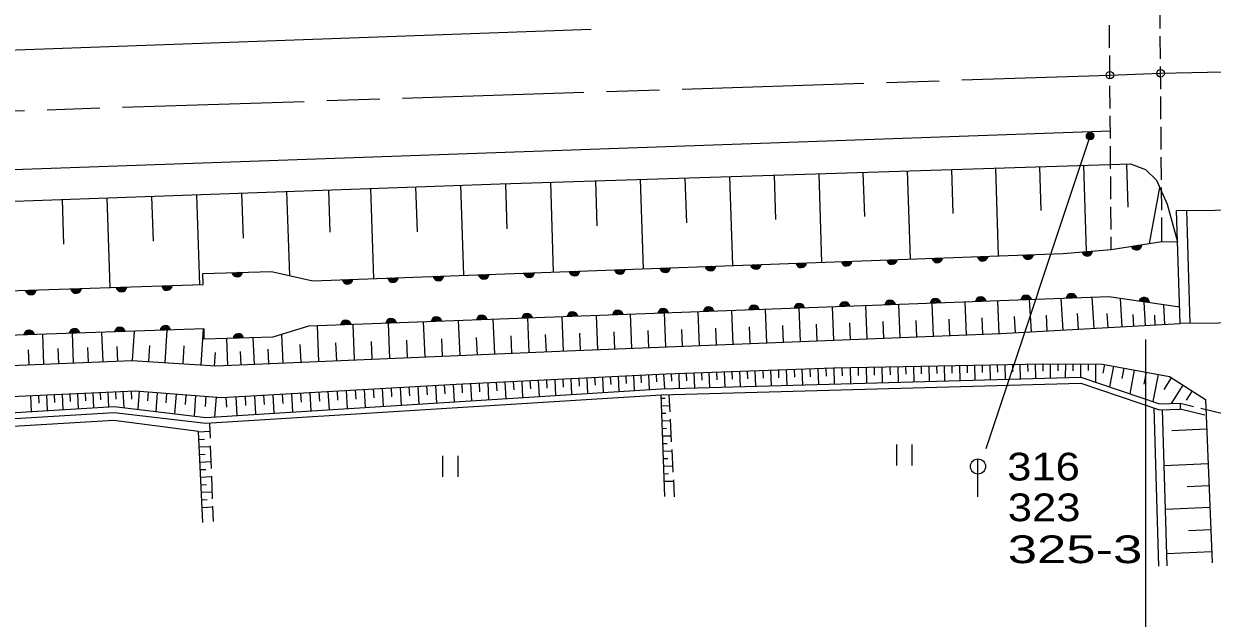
# Model space of a CAD drawing. Units: millimetres, scale not verified. Extents: x 40000 to 680000, y 20000 to 380000.
# Drawn here: x 382324 to 460871, y 244306 to 283612 of the extents above; entities that cross this region are included whole.
import ezdxf
from ezdxf.enums import TextEntityAlignment as Align

# ---------------------------------------------------------------- set-up
doc = ezdxf.new("R2010")
doc.units = ezdxf.units.MM
doc.header["$LTSCALE"] = 1000
doc.header["$PDMODE"] = 32
doc.header["$PDSIZE"] = 500
doc.linetypes.add('CHAIN', pattern=[18.5, 12, -1.5, 3.5, -1.5])
for name, color, linetype, lineweight in [('M-BMK', 2, 'CHAIN', 13), ('M-STR-HTXT', 7, 'Continuous', 13), ('M-STR-STR1', 1, 'Continuous', 13), ('M-WORK', 1, 'Continuous', 13)]:
    doc.layers.add(name, color=color, linetype=linetype, lineweight=lineweight)
doc.layers.add('M-OTRS', color=6, linetype='Continuous')
doc.styles.add('ＭＳ Ｐゴシック', font='')
doc.styles.get('ＭＳ Ｐゴシック').set_extended_font_data('MS PGothic')

msp = doc.modelspace()

# ---------------------------------------------------------------- linework, layer by layer
at = {"layer": 'M-BMK'}
msp.add_lwpolyline([(370370, 277490), (454107, 280213), (457459, 280341), (470889, 280651)], dxfattribs=at)
at = {"layer": 'M-OTRS'}
for p in [(454107, 280213), (457459, 280341)]:
    msp.add_point(p, dxfattribs=at)
at = {"layer": 'M-STR-HTXT'}
msp.add_line((456469, 262734), (456469, 229800), dxfattribs=at)
at = {"layer": 'M-STR-STR1'}
for p, q in [((457434, 283293), (457422, 284793)), ((454092, 282018), (454080, 283518)), ((457451, 281293), (457438, 282793)), ((454109, 280018), (454096, 281518)), ((457467, 279293), (457455, 280793)), ((454125, 278018), (454113, 279518)), ((457484, 277293), (457472, 278793)), ((454142, 276018), (454129, 277518)), ((457500, 275293), (457488, 276793)), ((454158, 274018), (454146, 275518)), ((457517, 273293), (457505, 274793)), ((454175, 272018), (454162, 273518)), ((457534, 271293), (457521, 272793)), ((454191, 270018), (454179, 271518)), ((457551, 269210), (457538, 270793)), ((454202, 268691), (454195, 269518)), ((454202, 268691), (457551, 269210))]:
    msp.add_line(p, q, dxfattribs=at)
at = {"layer": 'M-WORK'}
for p, q in [((376216, 281677), (419822, 283250)), ((445931, 255529), (452801, 276182)), ((449452, 274159), (449544, 271256)), ((452355, 274251), (452537, 268547)), ((455207, 274342), (455298, 271490)), ((426022, 273412), (426116, 270458)), ((428977, 273507), (429164, 267624)), ((431918, 273600), (432012, 270659)), ((434860, 273694), (435046, 267837)), ((437788, 273787), (437882, 270859)), ((440717, 273881), (440903, 268049)), ((443633, 273974), (443726, 271058)), ((446549, 274066), (446734, 268260)), ((402457, 272617), (402557, 269843)), ((405232, 272716), (405444, 266764)), ((408208, 272823), (408314, 269847)), ((411184, 272929), (411396, 266980)), ((414158, 273034), (414253, 270059)), ((417134, 273129), (417323, 267195)), ((420101, 273224), (420195, 270256)), ((423068, 273318), (423256, 267410)), ((457395, 272793), (456708, 269079)), ((384851, 271988), (384956, 269032)), ((387806, 272093), (388018, 266164)), ((390771, 272199), (390877, 269235)), ((393735, 272305), (393948, 266358)), ((396709, 272412), (396816, 269438)), ((399683, 272518), (399882, 266970)), ((459164, 271278), (459395, 263804)), ((457551, 269210), (458578, 269200)), ((394162, 267107), (398689, 267242)), ((394174, 266365), (394162, 267107)), ((398689, 267242), (401418, 266618)), ((341426, 264643), (394174, 266365)), ((454034, 265566), (401142, 263627)), ((453058, 263478), (452943, 265526)), ((458729, 264865), (454034, 265566)), ((431438, 262512), (431350, 264734)), ((433653, 262600), (433565, 264815)), ((435861, 262689), (435773, 264896)), ((438062, 262776), (437974, 264977)), ((440255, 262864), (440167, 265057)), ((442441, 262951), (442354, 265137)), ((444621, 263038), (444534, 265217)), ((446793, 263125), (446706, 265297)), ((448923, 263244), (448802, 265374)), ((451011, 263362), (450893, 265450)), ((454923, 263584), (454818, 265449)), ((456468, 263671), (456380, 265215)), ((457746, 263743), (457674, 265022)), ((411156, 261681), (411057, 263990)), ((413451, 261780), (413352, 264074)), ((415731, 261878), (415633, 264158)), ((417997, 261975), (417900, 264241)), ((420256, 262066), (420166, 264324)), ((422507, 262156), (422417, 264407)), ((424750, 262245), (424661, 264489)), ((426987, 262334), (426898, 264571)), ((429216, 262423), (429127, 264653)), ((441348, 262907), (441305, 264001)), ((443531, 262995), (443487, 264084)), ((445707, 263081), (445663, 264168)), ((447858, 263184), (447798, 264249)), ((449967, 263303), (449908, 264347)), ((452035, 263420), (451977, 264444)), ((453991, 263531), (453938, 264463)), ((455695, 263627), (455652, 264399)), ((457107, 263707), (457071, 264347)), ((394221, 263435), (341161, 261695)), ((385619, 261189), (385540, 263150)), ((387565, 261267), (387487, 263214)), ((389510, 261342), (389635, 263284)), ((391662, 261204), (391800, 263355)), ((394045, 261051), (394198, 263434)), ((394221, 263435), (394235, 262751)), ((401142, 263627), (398775, 262886)), ((401832, 261281), (401731, 263648)), ((404185, 261382), (404084, 263735)), ((406523, 261482), (406423, 263820)), ((408847, 261582), (408747, 263906)), ((419126, 262021), (419081, 263150)), ((421381, 262111), (421336, 263236)), ((423629, 262200), (423584, 263322)), ((425869, 262290), (425824, 263408)), ((428102, 262379), (428057, 263494)), ((430327, 262468), (430283, 263579)), ((432546, 262556), (432502, 263664)), ((434757, 262644), (434713, 263748)), ((436961, 262732), (436917, 263833)), ((439158, 262820), (439114, 263917)), ((383658, 261110), (383578, 263086)), ((390586, 261273), (390655, 262349)), ((398775, 262886), (394235, 262751)), ((395817, 261023), (395741, 262796)), ((397568, 261098), (397492, 262848)), ((399465, 261179), (399383, 263077)), ((400649, 261230), (400598, 262414)), ((403009, 261331), (402958, 262508)), ((405354, 261432), (405304, 262601)), ((407685, 261532), (407635, 262694)), ((410001, 261632), (409952, 262786)), ((412303, 261731), (412254, 262878)), ((414591, 261829), (414542, 262969)), ((416864, 261926), (416816, 263059)), ((382670, 261070), (382630, 262058)), ((384638, 261149), (384599, 262130)), ((386592, 261228), (386553, 262201)), ((388538, 261307), (388499, 262279)), ((392853, 261127), (392930, 262319)), ((394931, 260994), (394987, 261880)), ((396692, 261060), (396655, 261935)), ((398516, 261139), (398475, 262087)), ((433757, 260780), (433794, 259728)), ((434282, 260798), (434301, 260273)), ((434808, 260817), (434846, 259758)), ((435338, 260836), (435357, 260306)), ((435867, 260855), (435889, 259787)), ((436401, 260865), (436412, 260332)), ((436935, 260876), (436956, 259817)), ((437464, 260887), (437475, 260357)), ((437994, 260897), (438015, 259847)), ((438519, 260908), (438529, 260383)), ((439044, 260918), (439065, 259877)), ((439565, 260929), (439575, 260408)), ((440085, 260939), (440106, 259906)), ((440602, 260949), (440612, 260433)), ((441118, 260960), (441139, 259935)), ((441630, 260970), (441640, 260458)), ((442142, 260980), (442163, 259964)), ((442650, 260990), (442661, 260482)), ((443158, 261000), (443178, 259993)), ((443662, 261010), (443672, 260507)), ((444166, 261020), (444186, 260021)), ((444666, 261030), (444676, 260531)), ((445166, 261040), (445186, 260049)), ((445666, 261050), (445676, 260555)), ((446166, 261060), (446185, 260078)), ((446665, 261070), (446675, 260579)), ((447165, 261080), (447185, 260106)), ((447665, 261090), (447675, 260603)), ((448165, 261100), (448184, 260134)), ((448665, 261110), (448675, 260627)), ((449165, 261120), (449184, 260162)), ((449665, 261130), (449674, 260651)), ((450165, 261128), (450160, 260190)), ((450665, 261126), (450663, 260657)), ((451165, 261123), (451161, 260218)), ((451665, 261121), (451663, 260668)), ((452165, 261119), (452161, 260246)), ((452665, 261116), (452663, 260680)), ((453165, 261114), (453159, 259919)), ((453760, 261087), (453650, 260499)), ((454347, 260977), (454090, 259604)), ((455034, 260848), (454905, 260161)), ((415781, 260017), (415808, 259468)), ((416329, 260044), (416382, 258961)), ((416871, 260070), (416897, 259529)), ((417412, 260097), (417465, 259029)), ((417946, 260123), (417973, 259589)), ((418480, 260149), (418532, 259095)), ((419008, 260175), (419034, 259648)), ((419535, 260201), (419586, 259161)), ((420055, 260227), (420080, 259707)), ((420575, 260252), (420625, 259226)), ((421088, 260278), (421114, 259764)), ((421602, 260303), (421651, 259290)), ((422108, 260328), (422133, 259821)), ((422614, 260352), (422664, 259353)), ((423114, 260377), (423139, 259877)), ((423614, 260402), (423662, 259415)), ((424113, 260426), (424138, 259933)), ((424613, 260451), (424661, 259471)), ((425112, 260471), (425130, 259980)), ((425612, 260489), (425647, 259498)), ((426112, 260506), (426129, 260011)), ((426611, 260524), (426647, 259527)), ((427111, 260542), (427129, 260043)), ((427611, 260560), (427647, 259555)), ((428113, 260578), (428131, 260075)), ((428616, 260596), (428652, 259583)), ((429122, 260614), (429140, 260108)), ((429629, 260632), (429665, 259612)), ((430139, 260650), (430157, 260140)), ((430649, 260669), (430686, 259640)), ((431163, 260687), (431181, 260173)), ((431677, 260705), (431714, 259669)), ((432195, 260724), (432214, 260206)), ((432713, 260742), (432750, 259699)), ((433235, 260761), (433253, 260239)), ((455720, 260719), (455426, 259151)), ((456504, 260572), (456357, 259788)), ((457288, 260425), (456952, 258634)), ((458164, 260207), (457675, 259438)), ((386881, 259208), (386926, 258218)), ((387381, 259231), (387403, 258736)), ((387880, 259254), (387925, 258279)), ((388380, 259276), (388402, 258789)), ((388879, 259299), (388928, 258229)), ((389414, 259323), (389439, 258788)), ((389949, 259316), (389856, 258119)), ((390547, 259269), (390501, 258671)), ((391145, 259223), (391049, 257979)), ((401223, 259226), (401292, 258020)), ((401827, 259261), (401861, 258657)), ((402430, 259295), (402498, 258095)), ((403030, 259329), (403064, 258729)), ((403630, 259363), (403698, 258170)), ((404227, 259397), (404261, 258800)), ((404824, 259431), (404891, 258244)), ((405417, 259465), (405451, 258871)), ((406011, 259499), (406078, 258318)), ((406601, 259532), (406635, 258942)), ((407192, 259566), (407259, 258392)), ((407779, 259599), (407812, 259012)), ((408366, 259633), (408432, 258465)), ((408950, 259666), (408983, 259082)), ((409534, 259699), (409600, 258538)), ((410115, 259732), (410148, 259152)), ((410695, 259766), (410761, 258610)), ((411273, 259796), (411301, 259218)), ((411851, 259824), (411907, 258682)), ((412422, 259852), (412450, 259281)), ((412993, 259880), (413048, 258753)), ((413556, 259908), (413584, 259344)), ((414120, 259935), (414175, 258823)), ((414676, 259963), (414703, 259407)), ((415232, 259990), (415286, 258893)), ((458932, 259718), (458162, 258505)), ((459539, 259333), (459153, 258726)), ((382770, 259021), (382818, 257969)), ((383296, 259045), (383320, 258519)), ((383821, 259068), (383868, 258033)), ((384339, 259092), (384362, 258574)), ((384857, 259116), (384903, 258096)), ((385367, 259139), (385390, 258629)), ((385877, 259162), (385922, 258158)), ((386379, 259185), (386402, 258683)), ((391767, 259175), (391719, 258553)), ((392389, 259127), (392289, 257833)), ((393036, 259077), (392986, 258430)), ((393683, 259026), (393579, 257680)), ((394356, 258974), (394304, 258301)), ((395029, 258922), (394929, 257622)), ((395680, 258911), (395717, 258260)), ((396330, 258948), (396401, 257714)), ((396947, 258983), (396982, 258366)), ((397564, 259018), (397634, 257791)), ((398177, 259053), (398212, 258439)), ((398790, 259088), (398860, 257868)), ((399400, 259122), (399435, 258512)), ((400010, 259157), (400079, 257944)), ((400617, 259192), (400651, 258585)), ((424682, 252359), (424454, 259073)), ((424462, 258856), (424718, 258864)), ((424952, 259087), (425013, 257957)), ((458757, 258521), (458757, 258130)), ((458757, 258521), (459623, 258312)), ((424479, 258356), (424990, 258373)), ((424496, 257856), (424762, 257865)), ((457340, 247751), (457040, 258214)), ((457892, 247767), (457595, 258099)), ((460388, 257739), (458757, 258130)), ((460109, 258194), (461567, 257842)), ((394656, 256208), (394618, 257212)), ((424513, 257356), (425045, 257374)), ((424530, 256857), (424806, 256866)), ((425040, 257458), (425121, 255960)), ((393865, 256630), (394639, 256669)), ((393890, 256130), (394270, 256150)), ((424547, 256357), (425099, 256376)), ((460499, 256803), (458205, 256707)), ((393915, 255631), (394676, 255669)), ((394731, 254210), (394675, 255709)), ((424564, 255857), (424850, 255867)), ((424580, 255358), (425153, 255377)), ((425148, 255461), (425230, 253963)), ((439993, 255796), (439993, 254396)), ((441043, 254396), (441043, 255796)), ((393940, 255132), (394314, 255151)), ((393966, 254632), (394713, 254670)), ((409991, 255050), (409991, 253650)), ((411041, 253650), (411041, 255050)), ((424597, 254858), (424894, 254868)), ((445390, 252342), (445390, 254842)), ((460594, 254509), (457702, 254389)), ((393991, 254133), (394358, 254151)), ((394805, 252211), (394749, 253710)), ((424614, 254358), (425207, 254378)), ((424631, 253858), (424938, 253869)), ((394016, 253634), (394751, 253671)), ((394041, 253134), (394402, 253152)), ((424648, 253359), (425261, 253380)), ((425257, 253464), (425318, 252334)), ((460655, 253063), (459208, 253003)), ((394066, 252635), (394788, 252671)), ((394091, 252136), (394446, 252153)), ((394117, 251636), (394826, 251672)), ((394862, 250708), (394824, 251711)), ((460715, 251617), (457785, 251494)), ((460776, 250152), (459311, 250090)), ((460837, 248686), (457869, 248563))]:
    msp.add_line(p, q, dxfattribs=at)
for points in [[(454138, 276501), (370376, 273551), (279207, 270527)], [(275284, 263506), (277394, 267427), (280474, 268593), (297038, 269119), (334857, 270375), (371802, 271521), (413807, 273023), (455467, 274351), (456469, 273972), (457181, 273268), (457892, 271690), (458578, 269200)], [(401418, 266618), (451014, 268415), (454202, 268691)], [(275657, 258096), (277481, 255485), (304632, 259083), (337088, 259425), (359158, 260223), (380945, 261001), (389472, 261344), (395018, 260988), (418239, 261985), (446874, 263128), (458745, 263800)], [(326396, 253039), (329469, 253183), (329248, 257195), (338640, 257118), (350143, 257541), (362990, 258149), (377576, 258784), (389686, 259336), (395392, 258894), (410907, 259778), (424775, 260459), (435846, 260854), (449668, 261130), (453625, 261112), (458042, 260284), (460417, 258775), (460868, 247962)], [(330661, 255232), (336149, 255140), (388307, 258302), (394367, 257587), (424454, 259465), (452191, 260247), (457395, 258485), (458757, 258521)], [(330661, 254840), (336149, 254748), (388307, 257911), (394367, 257196), (424454, 259073), (452191, 259856), (457395, 258093), (458757, 258130)], [(394167, 250637), (393864, 256650), (388269, 257386), (364983, 255997)]]:
    msp.add_lwpolyline(points, dxfattribs=at)
msp.add_lwpolyline([(458514, 271273), (466170, 271328), (466379, 263852), (458745, 263800)], close=True, dxfattribs=at)
for centre, radius in [((452801, 276182), 250), ((452801, 276182), 200), ((452801, 276182), 150), ((452801, 276182), 100), ((452801, 276182), 50), ((452801, 276182), 20), ((445390, 254342), 500)]:
    msp.add_circle(centre, radius, dxfattribs=at)
for centre, radius, start, end in [((455868, 269004), 354, 197.59997, 0.00515), ((455868, 269004), 283, 199.82401, 357.78111), ((455868, 269004), 212, 203.57034, 354.03479), ((455868, 269004), 142, 211.28207, 346.32306), ((455868, 269004), 100, 221.59973, 336.00539), ((436707, 267951), 354, 190.87224, 353.27742), ((436707, 267951), 283, 193.09628, 351.05338), ((436707, 267951), 212, 196.84261, 347.30706), ((436707, 267951), 142, 204.55434, 339.59533), ((436707, 267951), 100, 214.872, 329.27767), ((439705, 268060), 354, 190.87224, 353.27742), ((439705, 268060), 283, 193.09628, 351.05338), ((439705, 268060), 212, 196.84261, 347.30706), ((439705, 268060), 142, 204.55434, 339.59533), ((439705, 268060), 100, 214.872, 329.27767), ((442703, 268168), 354, 190.87224, 353.27742), ((442703, 268168), 283, 193.09628, 351.05338), ((442703, 268168), 212, 196.84261, 347.30706), ((442703, 268168), 142, 204.55434, 339.59533), ((442703, 268168), 100, 214.872, 329.27767), ((445701, 268277), 354, 190.87224, 353.27742), ((445701, 268277), 283, 193.09628, 351.05338), ((445701, 268277), 212, 196.84261, 347.30706), ((445701, 268277), 142, 204.55434, 339.59533), ((445701, 268277), 100, 214.872, 329.27767), ((448699, 268386), 354, 190.87224, 353.27742), ((448699, 268386), 283, 193.09628, 351.05338), ((448699, 268386), 212, 196.84261, 347.30706), ((448699, 268386), 142, 204.55434, 339.59533), ((448699, 268386), 100, 214.872, 329.27767), ((452603, 268607), 354, 193.74711, 356.15229), ((452603, 268607), 283, 195.97115, 353.92825), ((452603, 268607), 212, 199.71747, 350.18192), ((452603, 268607), 142, 207.4292, 342.47019), ((452603, 268607), 100, 217.74687, 332.15253), ((396424, 267229), 354, 190.50491, 352.91009), ((396424, 267229), 283, 192.72895, 350.68605), ((396424, 267229), 212, 196.47527, 346.93972), ((396424, 267229), 142, 204.187, 339.22799), ((396424, 267229), 100, 214.50467, 328.91033), ((415721, 267191), 354, 190.87224, 353.27742), ((415721, 267191), 283, 193.09628, 351.05338), ((415721, 267191), 212, 196.84261, 347.30706), ((415721, 267191), 142, 204.55434, 339.59533), ((415721, 267191), 100, 214.872, 329.27767), ((418719, 267299), 354, 190.87224, 353.27742), ((418719, 267299), 283, 193.09628, 351.05338), ((418719, 267299), 212, 196.84261, 347.30706), ((418719, 267299), 142, 204.55434, 339.59533), ((418719, 267299), 100, 214.872, 329.27767), ((421717, 267408), 354, 190.87224, 353.27742), ((421717, 267408), 283, 193.09628, 351.05338), ((421717, 267408), 212, 196.84261, 347.30706), ((421717, 267408), 142, 204.55434, 339.59533), ((421717, 267408), 100, 214.872, 329.27767), ((424715, 267517), 354, 190.87224, 353.27742), ((424715, 267517), 283, 193.09628, 351.05338), ((424715, 267517), 212, 196.84261, 347.30706), ((424715, 267517), 142, 204.55434, 339.59533), ((424715, 267517), 100, 214.872, 329.27767), ((427713, 267625), 354, 190.87224, 353.27742), ((427713, 267625), 283, 193.09628, 351.05338), ((427713, 267625), 212, 196.84261, 347.30706), ((427713, 267625), 142, 204.55434, 339.59533), ((427713, 267625), 100, 214.872, 329.27767), ((430711, 267734), 354, 190.87224, 353.27742), ((430711, 267734), 283, 193.09628, 351.05338), ((430711, 267734), 212, 196.84261, 347.30706), ((430711, 267734), 142, 204.55434, 339.59533), ((430711, 267734), 100, 214.872, 329.27767), ((433709, 267843), 354, 190.87224, 353.27742), ((433709, 267843), 283, 193.09628, 351.05338), ((433709, 267843), 212, 196.84261, 347.30706), ((433709, 267843), 142, 204.55434, 339.59533), ((433709, 267843), 100, 214.872, 329.27767), ((391786, 266341), 354, 190.66684, 353.07202), ((391786, 266341), 283, 192.89088, 350.84798), ((391786, 266341), 212, 196.63721, 347.10165), ((391786, 266341), 142, 204.34894, 339.38992), ((391786, 266341), 100, 214.6666, 329.07226), ((403729, 266756), 354, 190.87224, 353.27742), ((403729, 266756), 283, 193.09628, 351.05338), ((403729, 266756), 212, 196.84261, 347.30706), ((403729, 266756), 142, 204.55434, 339.59533), ((403729, 266756), 100, 214.872, 329.27767), ((406727, 266865), 354, 190.87224, 353.27742), ((406727, 266865), 283, 193.09628, 351.05338), ((406727, 266865), 212, 196.84261, 347.30706), ((406727, 266865), 142, 204.55434, 339.59533), ((406727, 266865), 100, 214.872, 329.27767), ((409725, 266974), 354, 190.87224, 353.27742), ((409725, 266974), 283, 193.09628, 351.05338), ((409725, 266974), 212, 196.84261, 347.30706), ((409725, 266974), 142, 204.55434, 339.59533), ((409725, 266974), 100, 214.872, 329.27767), ((412723, 267082), 354, 190.87224, 353.27742), ((412723, 267082), 283, 193.09628, 351.05338), ((412723, 267082), 212, 196.84261, 347.30706), ((412723, 267082), 142, 204.55434, 339.59533), ((412723, 267082), 100, 214.872, 329.27767), ((382791, 266048), 354, 190.66684, 353.07202), ((382791, 266048), 283, 192.89088, 350.84798), ((382791, 266048), 212, 196.63721, 347.10165), ((382791, 266048), 142, 204.34894, 339.38992), ((382791, 266048), 100, 214.6666, 329.07226), ((385789, 266145), 354, 190.66684, 353.07202), ((385789, 266145), 283, 192.89088, 350.84798), ((385789, 266145), 212, 196.63721, 347.10165), ((385789, 266145), 142, 204.34894, 339.38992), ((385789, 266145), 100, 214.6666, 329.07226), ((388787, 266243), 354, 190.66684, 353.07202), ((388787, 266243), 283, 192.89088, 350.84798), ((388787, 266243), 212, 196.63721, 347.10165), ((388787, 266243), 142, 204.34894, 339.38992), ((388787, 266243), 100, 214.6666, 329.07226), ((445578, 265201), 354, 10.89651, 173.30169), ((448576, 265311), 354, 10.89651, 173.30169), ((448576, 265311), 283, 13.12055, 171.07765), ((448576, 265311), 212, 16.86687, 167.33132), ((451574, 265421), 354, 10.89651, 173.30169), ((451574, 265421), 283, 13.12055, 171.07765), ((451574, 265421), 212, 16.86687, 167.33132), ((451574, 265421), 142, 24.5786, 159.61959), ((451574, 265421), 100, 34.89627, 149.30193), ((456374, 265162), 354, 0.30601, 162.71119), ((424592, 264432), 354, 10.89651, 173.30169), ((424592, 264432), 283, 13.12055, 171.07765), ((427590, 264542), 354, 10.89651, 173.30169), ((427590, 264542), 283, 13.12055, 171.07765), ((427590, 264542), 212, 16.86687, 167.33132), ((430588, 264652), 354, 10.89651, 173.30169), ((430588, 264652), 283, 13.12055, 171.07765), ((430588, 264652), 212, 16.86687, 167.33132), ((430588, 264652), 142, 24.5786, 159.61959), ((430588, 264652), 100, 34.89627, 149.30193), ((433586, 264762), 354, 10.89651, 173.30169), ((433586, 264762), 283, 13.12055, 171.07765), ((433586, 264762), 212, 16.86687, 167.33132), ((433586, 264762), 142, 24.5786, 159.61959), ((433586, 264762), 100, 34.89627, 149.30193), ((436584, 264872), 354, 10.89651, 173.30169), ((436584, 264872), 283, 13.12055, 171.07765), ((436584, 264872), 212, 16.86687, 167.33132), ((436584, 264872), 142, 24.5786, 159.61959), ((436584, 264872), 100, 34.89627, 149.30193), ((439582, 264982), 354, 10.89651, 173.30169), ((439582, 264982), 283, 13.12055, 171.07765), ((439582, 264982), 212, 16.86687, 167.33132), ((439582, 264982), 142, 24.5786, 159.61959), ((439582, 264982), 100, 34.89627, 149.30193), ((442580, 265092), 354, 10.89651, 173.30169), ((442580, 265092), 283, 13.12055, 171.07765), ((442580, 265092), 212, 16.86687, 167.33132), ((442580, 265092), 142, 24.5786, 159.61959), ((442580, 265092), 100, 34.89627, 149.30193), ((445578, 265201), 283, 13.12055, 171.07765), ((445578, 265201), 212, 16.86687, 167.33132), ((445578, 265201), 142, 24.5786, 159.61959), ((445578, 265201), 100, 34.89627, 149.30193), ((448576, 265311), 142, 24.5786, 159.61959), ((448576, 265311), 100, 34.89627, 149.30193), ((456374, 265162), 283, 2.53005, 160.48715), ((456374, 265162), 212, 6.27637, 156.74082), ((456374, 265162), 142, 13.9881, 149.02909), ((456374, 265162), 100, 24.30576, 138.71143), ((403606, 263663), 354, 10.89651, 173.30169), ((403606, 263663), 283, 13.12055, 171.07765), ((406604, 263773), 354, 10.89651, 173.30169), ((406604, 263773), 283, 13.12055, 171.07765), ((406604, 263773), 212, 16.86687, 167.33132), ((409602, 263883), 354, 10.89651, 173.30169), ((409602, 263883), 283, 13.12055, 171.07765), ((409602, 263883), 212, 16.86687, 167.33132), ((409602, 263883), 142, 24.5786, 159.61959), ((409602, 263883), 100, 34.89627, 149.30193), ((412600, 263993), 354, 10.89651, 173.30169), ((412600, 263993), 283, 13.12055, 171.07765), ((412600, 263993), 212, 16.86687, 167.33132), ((412600, 263993), 142, 24.5786, 159.61959), ((412600, 263993), 100, 34.89627, 149.30193), ((415598, 264103), 354, 10.89651, 173.30169), ((415598, 264103), 283, 13.12055, 171.07765), ((415598, 264103), 212, 16.86687, 167.33132), ((415598, 264103), 142, 24.5786, 159.61959), ((415598, 264103), 100, 34.89627, 149.30193), ((418596, 264212), 354, 10.89651, 173.30169), ((418596, 264212), 283, 13.12055, 171.07765), ((418596, 264212), 212, 16.86687, 167.33132), ((418596, 264212), 142, 24.5786, 159.61959), ((418596, 264212), 100, 34.89627, 149.30193), ((421594, 264322), 354, 10.89651, 173.30169), ((421594, 264322), 283, 13.12055, 171.07765), ((421594, 264322), 212, 16.86687, 167.33132), ((421594, 264322), 142, 24.5786, 159.61959), ((421594, 264322), 100, 34.89627, 149.30193), ((424592, 264432), 212, 16.86687, 167.33132), ((424592, 264432), 142, 24.5786, 159.61959), ((424592, 264432), 100, 34.89627, 149.30193), ((427590, 264542), 142, 24.5786, 159.61959), ((427590, 264542), 100, 34.89627, 149.30193), ((382685, 263002), 354, 10.67487, 173.08005), ((382685, 263002), 283, 12.89891, 170.85601), ((382685, 263002), 212, 16.64524, 167.10969), ((382685, 263002), 142, 24.35697, 159.39796), ((385683, 263101), 354, 10.67487, 173.08005), ((385683, 263101), 283, 12.89891, 170.85601), ((385683, 263101), 212, 16.64524, 167.10969), ((385683, 263101), 142, 24.35697, 159.39796), ((385683, 263101), 100, 34.67463, 149.08029), ((388682, 263199), 354, 10.67487, 173.08005), ((388682, 263199), 283, 12.89891, 170.85601), ((388682, 263199), 212, 16.64524, 167.10969), ((388682, 263199), 142, 24.35697, 159.39796), ((388682, 263199), 100, 34.67463, 149.08029), ((391680, 263297), 354, 10.67487, 173.08005), ((391680, 263297), 283, 12.89891, 170.85601), ((391680, 263297), 212, 16.64524, 167.10969), ((391680, 263297), 142, 24.35697, 159.39796), ((391680, 263297), 100, 34.67463, 149.08029), ((403606, 263663), 212, 16.86687, 167.33132), ((403606, 263663), 142, 24.5786, 159.61959), ((403606, 263663), 100, 34.89627, 149.30193), ((406604, 263773), 142, 24.5786, 159.61959), ((406604, 263773), 100, 34.89627, 149.30193), ((382685, 263002), 100, 34.67463, 149.08029), ((396507, 262765), 354, 10.5003, 172.90548), ((396507, 262765), 283, 12.72434, 170.68144), ((396507, 262765), 212, 16.47066, 166.93511), ((396507, 262765), 142, 24.18239, 159.22338), ((396507, 262765), 100, 34.50005, 148.90572)]:
    msp.add_arc(centre, radius, start, end, dxfattribs=at)
msp.add_point((452801, 276182), dxfattribs=at)

# ---------------------------------------------------------------- texts
at = {"layer": 'M-WORK', "style": 'ＭＳ Ｐゴシック'}
for s, width, p in [('316', 1.2, (449721, 252864)), ('323', 1.2, (449763, 250172)), ('325-3', 1.45, (451806, 247398))]:
    msp.add_text(s, height=1833, dxfattribs=dict(at, width=width)).set_placement(p, align=Align.BOTTOM_CENTER)

doc.saveas('drawing.dxf')
